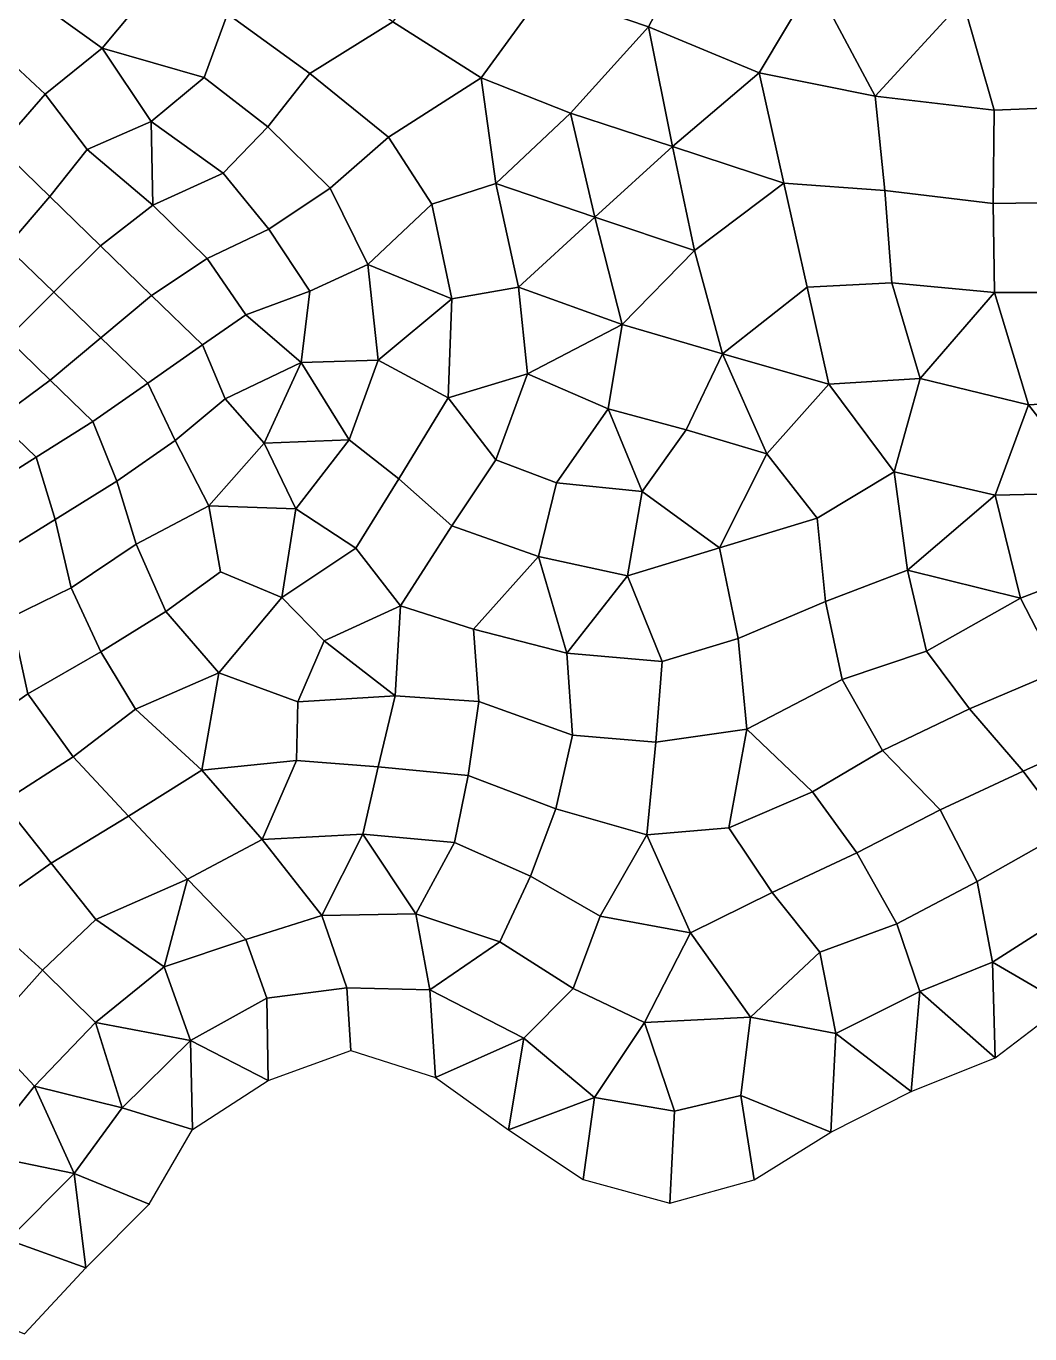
# Model space of a CAD drawing. Extents: x 727294 to 731543, y 8575035 to 8579824.
# Drawn here: x 730122.8 to 730345.2, y 8577167.6 to 8577457.3 of the extents above; entities that cross this region are included whole.
import ezdxf

# ---------------------------------------------------------------- set-up
doc = ezdxf.new("R2010")
doc.units = 0
for name, color, linetype in [('MESH_BOUND', 25, 'CONTINUOUS'), ('MESH_ELEMS', 250, 'CONTINUOUS'), ('MESH_NODES', 18, 'CONTINUOUS')]:
    doc.layers.add(name, color=color, linetype=linetype)

msp = doc.modelspace()

# ---------------------------------------------------------------- linework, layer by layer
at = {"layer": 'MESH_BOUND', "color": 25}
for points in [[(730337.47, 8577228.72, 38.17), (730352.99, 8577240.57, 38.06)], [(730176.46, 8577223.71, 38.17), (730194.73, 8577230.38, 38.08)], [(730194.73, 8577230.38, 38.08), (730213.49, 8577224.38, 38.17)], [(730318.9, 8577221.3, 38.06), (730337.47, 8577228.72, 38.17)], [(730159.68, 8577212.87, 38.17), (730176.46, 8577223.71, 38.17)], [(730213.49, 8577224.38, 38.17), (730229.66, 8577212.8, 38.17)], [(730301.08, 8577212.28, 38.15), (730318.9, 8577221.3, 38.06)], [(730150.06, 8577196.28, 38.17), (730159.68, 8577212.87, 38.17)], [(730229.66, 8577212.8, 38.17), (730246.26, 8577201.78, 38.17)], [(730284.12, 8577201.68, 38.17), (730301.08, 8577212.28, 38.15)], [(730246.26, 8577201.78, 38.17), (730265.4, 8577196.51, 38.17)], [(730265.4, 8577196.51, 38.17), (730284.12, 8577201.68, 38.17)], [(730136.08, 8577182.2, 38.17), (730150.06, 8577196.28, 38.17)], [(730122.49, 8577167.59, 38.17), (730136.08, 8577182.2, 38.17)]]:
    msp.add_polyline3d(points, dxfattribs=at)
at = {"layer": 'MESH_ELEMS', "color": 179}
for points in [[(730249.53, 8577485.25, 32.6), (730237.58, 8577465.01, 32.58), (730260.71, 8577457.14, 32.5), (730270.11, 8577474.91, 32.58)], [(730114.78, 8577453.56, 32.83), (730123.83, 8577463.87, 32.73), (730110.31, 8577473.94, 33.01), (730099.46, 8577463.15, 33.05)], [(730149.88, 8577464.62, 32.28), (730134.15, 8577476.43, 32.59), (730123.83, 8577463.87, 32.73), (730139.67, 8577452.41, 32.57)], [(730223.61, 8577445.83, 32.33), (730237.58, 8577465.01, 32.58), (730215.11, 8577474.19, 32.32), (730204.08, 8577458.26, 32)], [(730285.24, 8577446.96, 32.08), (730297.34, 8577467.25, 32.06), (730270.11, 8577474.91, 32.58), (730260.71, 8577457.14, 32.5)], [(730185.66, 8577446.81, 31.74), (730204.08, 8577458.26, 32), (730185.98, 8577470.94, 31.53), (730167.47, 8577460.02, 31.67)], [(730285.24, 8577446.96, 32.08), (730310.93, 8577441.75, 32.04), (730297.34, 8577467.25, 32.06), (730285.24, 8577446.96, 32.08)], [(730330.36, 8577462.87, 32.04), (730297.34, 8577467.25, 32.06), (730310.93, 8577441.75, 32.04), (730330.36, 8577462.87, 32.04)], [(730123.83, 8577463.87, 32.73), (730114.78, 8577453.56, 32.83), (730127.01, 8577442.21, 32.68), (730139.67, 8577452.41, 32.57)], [(730162.24, 8577445.88, 31.65), (730167.47, 8577460.02, 31.67), (730149.88, 8577464.62, 32.28), (730139.67, 8577452.41, 32.57)], [(730243.45, 8577438.01, 32.57), (730260.71, 8577457.14, 32.5), (730237.58, 8577465.01, 32.58), (730223.61, 8577445.83, 32.33)], [(730330.36, 8577462.87, 32.04), (730310.93, 8577441.75, 32.04), (730337.27, 8577438.63, 31.73), (730330.36, 8577462.87, 32.04)], [(730357.69, 8577461.91, 31.47), (730330.36, 8577462.87, 32.04), (730337.27, 8577438.63, 31.73), (730361.15, 8577439.59, 31.66)], [(730185.66, 8577446.81, 31.74), (730167.47, 8577460.02, 31.67), (730162.24, 8577445.88, 31.65), (730176.38, 8577434.94, 31)], [(730204.08, 8577458.26, 32), (730185.66, 8577446.81, 31.74), (730203.09, 8577432.67, 31.44), (730223.61, 8577445.83, 32.33)], [(730260.71, 8577457.14, 32.5), (730243.45, 8577438.01, 32.57), (730266.04, 8577430.58, 32.55), (730260.71, 8577457.14, 32.5)], [(730285.24, 8577446.96, 32.08), (730260.71, 8577457.14, 32.5), (730266.04, 8577430.58, 32.55), (730285.24, 8577446.96, 32.08)], [(730127.01, 8577442.21, 32.68), (730114.78, 8577453.56, 32.83), (730105.48, 8577441.37, 33.06), (730116.77, 8577430.43, 32.9)], [(730139.67, 8577452.41, 32.57), (730127.01, 8577442.21, 32.68), (730136.36, 8577429.95, 32.65), (730150.53, 8577436.12, 32.6)], [(730150.53, 8577436.12, 32.6), (730162.24, 8577445.88, 31.65), (730139.67, 8577452.41, 32.57), (730150.53, 8577436.12, 32.6)], [(730166.44, 8577424.7, 31.8), (730176.38, 8577434.94, 31), (730162.24, 8577445.88, 31.65), (730150.53, 8577436.12, 32.6)], [(730203.09, 8577432.67, 31.44), (730185.66, 8577446.81, 31.74), (730176.38, 8577434.94, 31), (730190.2, 8577421.41, 31.06)], [(730203.09, 8577432.67, 31.44), (730212.73, 8577417.83, 31.83), (730226.91, 8577422.44, 32.62), (730223.61, 8577445.83, 32.33)], [(730223.61, 8577445.83, 32.33), (730226.91, 8577422.44, 32.62), (730243.45, 8577438.01, 32.57), (730223.61, 8577445.83, 32.33)], [(730285.24, 8577446.96, 32.08), (730266.04, 8577430.58, 32.55), (730290.65, 8577422.46, 32.05), (730285.24, 8577446.96, 32.08)], [(730290.65, 8577422.46, 32.05), (730313.09, 8577420.86, 31.95), (730310.93, 8577441.75, 32.04), (730285.24, 8577446.96, 32.08)], [(730116.77, 8577430.43, 32.9), (730128.05, 8577419.5, 32.8), (730136.36, 8577429.95, 32.65), (730127.01, 8577442.21, 32.68)], [(730313.09, 8577420.86, 31.95), (730337.05, 8577417.95, 31.77), (730337.27, 8577438.63, 31.73), (730310.93, 8577441.75, 32.04)], [(730361.15, 8577439.59, 31.66), (730337.27, 8577438.63, 31.73), (730337.05, 8577417.95, 31.77), (730362.02, 8577418.36, 31.91)], [(730136.36, 8577429.95, 32.65), (730150.89, 8577417.58, 32.46), (730150.53, 8577436.12, 32.6), (730136.36, 8577429.95, 32.65)], [(730166.44, 8577424.7, 31.8), (730150.53, 8577436.12, 32.6), (730150.89, 8577417.58, 32.46), (730166.44, 8577424.7, 31.8)], [(730243.45, 8577438.01, 32.57), (730226.91, 8577422.44, 32.62), (730248.79, 8577414.93, 32.58), (730243.45, 8577438.01, 32.57)], [(730243.45, 8577438.01, 32.57), (730248.79, 8577414.93, 32.58), (730266.04, 8577430.58, 32.55), (730243.45, 8577438.01, 32.57)], [(730176.62, 8577412.3, 30.42), (730190.2, 8577421.41, 31.06), (730176.38, 8577434.94, 31), (730166.44, 8577424.7, 31.8)], [(730116.77, 8577430.43, 32.9), (730108.18, 8577418.47, 32.97), (730118.57, 8577408.4, 32.94), (730128.05, 8577419.5, 32.8)], [(730212.73, 8577417.83, 31.83), (730203.09, 8577432.67, 31.44), (730190.2, 8577421.41, 31.06), (730198.56, 8577404.45, 31.57)], [(730270.91, 8577407.6, 32.24), (730266.04, 8577430.58, 32.55), (730248.79, 8577414.93, 32.58), (730270.91, 8577407.6, 32.24)], [(730266.04, 8577430.58, 32.55), (730270.91, 8577407.6, 32.24), (730290.65, 8577422.46, 32.05), (730266.04, 8577430.58, 32.55)], [(730136.36, 8577429.95, 32.65), (730128.05, 8577419.5, 32.8), (730139.33, 8577408.57, 32.52), (730150.89, 8577417.58, 32.46)], [(730166.44, 8577424.7, 31.8), (730150.89, 8577417.58, 32.46), (730162.9, 8577405.83, 30.56), (730176.62, 8577412.3, 30.42)], [(730212.73, 8577417.83, 31.83), (730217.14, 8577396.86, 32.71), (730231.88, 8577399.44, 32.64), (730226.91, 8577422.44, 32.62)], [(730248.79, 8577414.93, 32.58), (730226.91, 8577422.44, 32.62), (730231.88, 8577399.44, 32.64), (730248.79, 8577414.93, 32.58)], [(730270.91, 8577407.6, 32.24), (730277.06, 8577384.66, 32.12), (730295.86, 8577399.46, 31.98), (730290.65, 8577422.46, 32.05)], [(730313.09, 8577420.86, 31.95), (730290.65, 8577422.46, 32.05), (730295.86, 8577399.46, 31.98), (730314.58, 8577400.41, 31.87)], [(730128.05, 8577419.5, 32.8), (730118.57, 8577408.4, 32.94), (730128.97, 8577398.33, 32.3), (730139.33, 8577408.57, 32.52)], [(730185.7, 8577398.6, 32.16), (730198.56, 8577404.45, 31.57), (730190.2, 8577421.41, 31.06), (730176.62, 8577412.3, 30.42)], [(730314.58, 8577400.41, 31.87), (730337.38, 8577398.27, 31.78), (730337.05, 8577417.95, 31.77), (730313.09, 8577420.86, 31.95)], [(730150.89, 8577417.58, 32.46), (730139.33, 8577408.57, 32.52), (730150.62, 8577397.63, 29.79), (730162.9, 8577405.83, 30.56)], [(730198.56, 8577404.45, 31.57), (730217.14, 8577396.86, 32.71), (730212.73, 8577417.83, 31.83), (730198.56, 8577404.45, 31.57)], [(730360.09, 8577398.25, 32.11), (730362.02, 8577418.36, 31.91), (730337.05, 8577417.95, 31.77), (730337.38, 8577398.27, 31.78)], [(730231.88, 8577399.44, 32.64), (730254.84, 8577391.2, 32.33), (730248.79, 8577414.93, 32.58), (730231.88, 8577399.44, 32.64)], [(730248.79, 8577414.93, 32.58), (730254.84, 8577391.2, 32.33), (730270.91, 8577407.6, 32.24), (730248.79, 8577414.93, 32.58)], [(730171.53, 8577393.31, 30.93), (730185.7, 8577398.6, 32.16), (730176.62, 8577412.3, 30.42), (730162.9, 8577405.83, 30.56)], [(730118.57, 8577408.4, 32.94), (730109.27, 8577397.23, 32.92), (730118.71, 8577388.05, 29.96), (730128.97, 8577398.33, 32.3)], [(730139.33, 8577408.57, 32.52), (730128.97, 8577398.33, 32.3), (730139.36, 8577388.26, 29.86), (730150.62, 8577397.63, 29.79)], [(730254.84, 8577391.2, 32.33), (730277.06, 8577384.66, 32.12), (730270.91, 8577407.6, 32.24), (730254.84, 8577391.2, 32.33)], [(730162.9, 8577405.83, 30.56), (730150.62, 8577397.63, 29.79), (730161.9, 8577386.7, 30.55), (730171.53, 8577393.31, 30.93)], [(730200.79, 8577383.29, 32.77), (730198.56, 8577404.45, 31.57), (730185.7, 8577398.6, 32.16), (730183.79, 8577382.74, 32.86)], [(730217.14, 8577396.86, 32.71), (730198.56, 8577404.45, 31.57), (730200.79, 8577383.29, 32.77), (730217.14, 8577396.86, 32.71)], [(730171.53, 8577393.31, 30.93), (730183.79, 8577382.74, 32.86), (730185.7, 8577398.6, 32.16), (730171.53, 8577393.31, 30.93)], [(730233.93, 8577380.26, 32.64), (730231.88, 8577399.44, 32.64), (730217.14, 8577396.86, 32.71), (730216.34, 8577374.97, 32.72)], [(730233.93, 8577380.26, 32.64), (730254.84, 8577391.2, 32.33), (730231.88, 8577399.44, 32.64), (730233.93, 8577380.26, 32.64)], [(730300.67, 8577377.98, 32.15), (730295.86, 8577399.46, 31.98), (730277.06, 8577384.66, 32.12), (730300.67, 8577377.98, 32.15)], [(730314.58, 8577400.41, 31.87), (730295.86, 8577399.46, 31.98), (730300.67, 8577377.98, 32.15), (730320.9, 8577379.21, 32.12)], [(730314.58, 8577400.41, 31.87), (730320.9, 8577379.21, 32.12), (730337.38, 8577398.27, 31.78), (730314.58, 8577400.41, 31.87)], [(730128.97, 8577398.33, 32.3), (730118.71, 8577388.05, 29.96), (730128.15, 8577378.87, 29.28), (730139.36, 8577388.26, 29.86)], [(730150.62, 8577397.63, 29.79), (730139.36, 8577388.26, 29.86), (730149.75, 8577378.19, 30.03), (730161.9, 8577386.7, 30.55)], [(730200.79, 8577383.29, 32.77), (730216.34, 8577374.97, 32.72), (730217.14, 8577396.86, 32.71), (730200.79, 8577383.29, 32.77)], [(730344.86, 8577373.4, 32.57), (730337.38, 8577398.27, 31.78), (730320.9, 8577379.21, 32.12), (730344.86, 8577373.4, 32.57)], [(730360.09, 8577398.25, 32.11), (730337.38, 8577398.27, 31.78), (730344.86, 8577373.4, 32.57), (730369.92, 8577374.84, 32.64)], [(730166.91, 8577374.68, 32.97), (730183.79, 8577382.74, 32.86), (730171.53, 8577393.31, 30.93), (730161.9, 8577386.7, 30.55)], [(730233.93, 8577380.26, 32.64), (730251.77, 8577372.52, 32.29), (730254.84, 8577391.2, 32.33), (730233.93, 8577380.26, 32.64)], [(730269.03, 8577367.88, 32.01), (730277.06, 8577384.66, 32.12), (730254.84, 8577391.2, 32.33), (730251.77, 8577372.52, 32.29)], [(730118.71, 8577388.05, 29.96), (730107.56, 8577378.51, 29.37), (730116.3, 8577370.15, 29.45), (730128.15, 8577378.87, 29.28)], [(730139.36, 8577388.26, 29.86), (730128.15, 8577378.87, 29.28), (730137.59, 8577369.7, 30.09), (730149.75, 8577378.19, 30.03)], [(730166.91, 8577374.68, 32.97), (730161.9, 8577386.7, 30.55), (730149.75, 8577378.19, 30.03), (730155.81, 8577365.5, 32.98)], [(730286.88, 8577362.52, 32.08), (730277.06, 8577384.66, 32.12), (730269.03, 8577367.88, 32.01), (730286.88, 8577362.52, 32.08)], [(730300.67, 8577377.98, 32.15), (730277.06, 8577384.66, 32.12), (730286.88, 8577362.52, 32.08), (730300.67, 8577377.98, 32.15)], [(730183.79, 8577382.74, 32.86), (730166.91, 8577374.68, 32.97), (730175.53, 8577364.9, 32.57), (730183.79, 8577382.74, 32.86)], [(730183.79, 8577382.74, 32.86), (730175.53, 8577364.9, 32.57), (730194.38, 8577365.65, 32.65), (730183.79, 8577382.74, 32.86)], [(730194.38, 8577365.65, 32.65), (730200.79, 8577383.29, 32.77), (730183.79, 8577382.74, 32.86), (730194.38, 8577365.65, 32.65)], [(730194.38, 8577365.65, 32.65), (730205.38, 8577356.99, 32.6), (730216.34, 8577374.97, 32.72), (730200.79, 8577383.29, 32.77)], [(730128.15, 8577378.87, 29.28), (730116.3, 8577370.15, 29.45), (730125.03, 8577361.8, 31.03), (730137.59, 8577369.7, 30.09)], [(730137.59, 8577369.7, 30.09), (730142.92, 8577356.47, 33.06), (730155.81, 8577365.5, 32.98), (730149.75, 8577378.19, 30.03)], [(730233.93, 8577380.26, 32.64), (730216.34, 8577374.97, 32.72), (730226.91, 8577361.22, 32.73), (730233.93, 8577380.26, 32.64)], [(730240.31, 8577356.11, 32.86), (730251.77, 8577372.52, 32.29), (730233.93, 8577380.26, 32.64), (730226.91, 8577361.22, 32.73)], [(730315.11, 8577358.54, 32.64), (730320.9, 8577379.21, 32.12), (730300.67, 8577377.98, 32.15), (730315.11, 8577358.54, 32.64)], [(730337.51, 8577353.36, 33.13), (730344.86, 8577373.4, 32.57), (730320.9, 8577379.21, 32.12), (730315.11, 8577358.54, 32.64)], [(730286.88, 8577362.52, 32.08), (730298.04, 8577348.26, 32.95), (730315.11, 8577358.54, 32.64), (730300.67, 8577377.98, 32.15)], [(730175.53, 8577364.9, 32.57), (730166.91, 8577374.68, 32.97), (730155.81, 8577365.5, 32.98), (730163.27, 8577351.03, 32.47)], [(730226.91, 8577361.22, 32.73), (730216.34, 8577374.97, 32.72), (730205.38, 8577356.99, 32.6), (730217.14, 8577346.57, 32.63)], [(730259.32, 8577354.2, 32.69), (730251.77, 8577372.52, 32.29), (730240.31, 8577356.11, 32.86), (730259.32, 8577354.2, 32.69)], [(730251.77, 8577372.52, 32.29), (730259.32, 8577354.2, 32.69), (730269.03, 8577367.88, 32.01), (730251.77, 8577372.52, 32.29)], [(730344.86, 8577373.4, 32.57), (730337.51, 8577353.36, 33.13), (730360.05, 8577353.87, 33.3), (730344.86, 8577373.4, 32.57)], [(730369.92, 8577374.84, 32.64), (730344.86, 8577373.4, 32.57), (730360.05, 8577353.87, 33.3), (730369.92, 8577374.84, 32.64)], [(730116.3, 8577370.15, 29.45), (730104.36, 8577361.5, 29.86), (730112.47, 8577353.91, 32.01), (730125.03, 8577361.8, 31.03)], [(730142.92, 8577356.47, 33.06), (730137.59, 8577369.7, 30.09), (730125.03, 8577361.8, 31.03), (730129.27, 8577347.97, 32.96)], [(730276.4, 8577341.74, 33.17), (730286.88, 8577362.52, 32.08), (730269.03, 8577367.88, 32.01), (730259.32, 8577354.2, 32.69)], [(730163.27, 8577351.03, 32.47), (730155.81, 8577365.5, 32.98), (730142.92, 8577356.47, 33.06), (730147.22, 8577342.54, 32.31)], [(730182.61, 8577350.35, 32.15), (730175.53, 8577364.9, 32.57), (730163.27, 8577351.03, 32.47), (730182.61, 8577350.35, 32.15)], [(730175.53, 8577364.9, 32.57), (730182.61, 8577350.35, 32.15), (730194.38, 8577365.65, 32.65), (730175.53, 8577364.9, 32.57)], [(730182.61, 8577350.35, 32.15), (730195.88, 8577341.61, 32.72), (730205.38, 8577356.99, 32.6), (730194.38, 8577365.65, 32.65)], [(730112.47, 8577353.91, 32.01), (730115.39, 8577339.42, 32.97), (730129.27, 8577347.97, 32.96), (730125.03, 8577361.8, 31.03)], [(730236.36, 8577339.78, 32.87), (730240.31, 8577356.11, 32.86), (730226.91, 8577361.22, 32.73), (730217.14, 8577346.57, 32.63)], [(730276.4, 8577341.74, 33.17), (730298.04, 8577348.26, 32.95), (730286.88, 8577362.52, 32.08), (730276.4, 8577341.74, 33.17)], [(730318.08, 8577336.76, 34.82), (730315.11, 8577358.54, 32.64), (730298.04, 8577348.26, 32.95), (730299.95, 8577329.85, 34.84)], [(730315.11, 8577358.54, 32.64), (730318.08, 8577336.76, 34.82), (730337.51, 8577353.36, 33.13), (730315.11, 8577358.54, 32.64)], [(730147.22, 8577342.54, 32.31), (730142.92, 8577356.47, 33.06), (730129.27, 8577347.97, 32.96), (730132.8, 8577332.86, 32.87)], [(730195.88, 8577341.61, 32.72), (730205.74, 8577328.83, 32.94), (730217.14, 8577346.57, 32.63), (730205.38, 8577356.99, 32.6)], [(730256.05, 8577335.5, 33.03), (730259.32, 8577354.2, 32.69), (730240.31, 8577356.11, 32.86), (730236.36, 8577339.78, 32.87)], [(730259.32, 8577354.2, 32.69), (730256.05, 8577335.5, 33.03), (730276.4, 8577341.74, 33.17), (730259.32, 8577354.2, 32.69)], [(730337.51, 8577353.36, 33.13), (730318.08, 8577336.76, 34.82), (730343.12, 8577330.58, 34.03), (730337.51, 8577353.36, 33.13)], [(730337.51, 8577353.36, 33.13), (730343.12, 8577330.58, 34.03), (730360.79, 8577337.36, 33.81), (730360.05, 8577353.87, 33.3)], [(730147.22, 8577342.54, 32.31), (730153.77, 8577327.57, 32.39), (730165.89, 8577336.4, 32.14), (730163.27, 8577351.03, 32.47)], [(730182.61, 8577350.35, 32.15), (730163.27, 8577351.03, 32.47), (730165.89, 8577336.4, 32.14), (730179.44, 8577330.7, 32.59)], [(730195.88, 8577341.61, 32.72), (730182.61, 8577350.35, 32.15), (730179.44, 8577330.7, 32.59), (730195.88, 8577341.61, 32.72)], [(730115.39, 8577339.42, 32.97), (730119.54, 8577326.37, 32.97), (730132.8, 8577332.86, 32.87), (730129.27, 8577347.97, 32.96)], [(730221.95, 8577323.71, 33.14), (730236.36, 8577339.78, 32.87), (730217.14, 8577346.57, 32.63), (730205.74, 8577328.83, 32.94)], [(730299.95, 8577329.85, 34.84), (730298.04, 8577348.26, 32.95), (730276.4, 8577341.74, 33.17), (730280.54, 8577321.62, 33.14)], [(730153.77, 8577327.57, 32.39), (730147.22, 8577342.54, 32.31), (730132.8, 8577332.86, 32.87), (730139.4, 8577318.64, 32.51)], [(730205.74, 8577328.83, 32.94), (730195.88, 8577341.61, 32.72), (730179.44, 8577330.7, 32.59), (730188.87, 8577321.11, 33.07)], [(730276.4, 8577341.74, 33.17), (730256.05, 8577335.5, 33.03), (730263.74, 8577316.53, 33.2), (730280.54, 8577321.62, 33.14)], [(730236.36, 8577339.78, 32.87), (730221.95, 8577323.71, 33.14), (730242.59, 8577318.37, 33.03), (730236.36, 8577339.78, 32.87)], [(730242.59, 8577318.37, 33.03), (730256.05, 8577335.5, 33.03), (730236.36, 8577339.78, 32.87), (730242.59, 8577318.37, 33.03)], [(730165.89, 8577336.4, 32.14), (730153.77, 8577327.57, 32.39), (730165.55, 8577314.04, 32.87), (730179.44, 8577330.7, 32.59)], [(730263.74, 8577316.53, 33.2), (730256.05, 8577335.5, 33.03), (730242.59, 8577318.37, 33.03), (730263.74, 8577316.53, 33.2)], [(730299.95, 8577329.85, 34.84), (730303.63, 8577312.53, 33.57), (730322.27, 8577318.83, 34.35), (730318.08, 8577336.76, 34.82)], [(730343.12, 8577330.58, 34.03), (730318.08, 8577336.76, 34.82), (730322.27, 8577318.83, 34.35), (730343.12, 8577330.58, 34.03)], [(730351.44, 8577314.37, 34.55), (730369.49, 8577321.08, 34.35), (730360.79, 8577337.36, 33.81), (730343.12, 8577330.58, 34.03)], [(730119.54, 8577326.37, 32.97), (730123.17, 8577309.34, 32.73), (730139.4, 8577318.64, 32.51), (730132.8, 8577332.86, 32.87)], [(730183.02, 8577307.56, 35.25), (730188.87, 8577321.11, 33.07), (730179.44, 8577330.7, 32.59), (730165.55, 8577314.04, 32.87)], [(730303.63, 8577312.53, 33.57), (730299.95, 8577329.85, 34.84), (730280.54, 8577321.62, 33.14), (730282.5, 8577301.51, 33.5)], [(730343.12, 8577330.58, 34.03), (730322.27, 8577318.83, 34.35), (730331.79, 8577306.02, 34.56), (730351.44, 8577314.37, 34.55)], [(730123.17, 8577309.34, 32.73), (730119.54, 8577326.37, 32.97), (730104.46, 8577317.5, 32.87), (730108.94, 8577299.38, 32.78)], [(730153.77, 8577327.57, 32.39), (730139.4, 8577318.64, 32.51), (730147.07, 8577305.98, 32.92), (730165.55, 8577314.04, 32.87)], [(730205.74, 8577328.83, 32.94), (730188.87, 8577321.11, 33.07), (730204.61, 8577308.93, 34.89), (730205.74, 8577328.83, 32.94)], [(730204.61, 8577308.93, 34.89), (730223.14, 8577307.67, 33.54), (730221.95, 8577323.71, 33.14), (730205.74, 8577328.83, 32.94)], [(730242.59, 8577318.37, 33.03), (730221.95, 8577323.71, 33.14), (730223.14, 8577307.67, 33.54), (730243.85, 8577300.2, 33.45)], [(730204.61, 8577308.93, 34.89), (730188.87, 8577321.11, 33.07), (730183.02, 8577307.56, 35.25), (730204.61, 8577308.93, 34.89)], [(730282.5, 8577301.51, 33.5), (730280.54, 8577321.62, 33.14), (730263.74, 8577316.53, 33.2), (730262.36, 8577298.66, 33.48)], [(730139.4, 8577318.64, 32.51), (730123.17, 8577309.34, 32.73), (730133.24, 8577295.44, 32.93), (730147.07, 8577305.98, 32.92)], [(730263.74, 8577316.53, 33.2), (730242.59, 8577318.37, 33.03), (730243.85, 8577300.2, 33.45), (730262.36, 8577298.66, 33.48)], [(730312.55, 8577296.82, 34.71), (730331.79, 8577306.02, 34.56), (730322.27, 8577318.83, 34.35), (730303.63, 8577312.53, 33.57)], [(730147.07, 8577305.98, 32.92), (730161.72, 8577292.46, 32.89), (730165.55, 8577314.04, 32.87), (730147.07, 8577305.98, 32.92)], [(730182.71, 8577294.56, 35.77), (730183.02, 8577307.56, 35.25), (730165.55, 8577314.04, 32.87), (730161.72, 8577292.46, 32.89)], [(730297.07, 8577287.69, 34.1), (730312.55, 8577296.82, 34.71), (730303.63, 8577312.53, 33.57), (730282.5, 8577301.51, 33.5)], [(730351.44, 8577314.37, 34.55), (730331.79, 8577306.02, 34.56), (730343.73, 8577292.21, 35.27), (730360.66, 8577299.9, 35.36)], [(730117.68, 8577285.33, 32.92), (730133.24, 8577295.44, 32.93), (730123.17, 8577309.34, 32.73), (730108.94, 8577299.38, 32.78)], [(730200.78, 8577293.21, 35.13), (730204.61, 8577308.93, 34.89), (730183.02, 8577307.56, 35.25), (730182.71, 8577294.56, 35.77)], [(730220.75, 8577291.3, 34.58), (730223.14, 8577307.67, 33.54), (730204.61, 8577308.93, 34.89), (730200.78, 8577293.21, 35.13)], [(730147.07, 8577305.98, 32.92), (730133.24, 8577295.44, 32.93), (730145.5, 8577282.26, 33.16), (730161.72, 8577292.46, 32.89)], [(730243.85, 8577300.2, 33.45), (730223.14, 8577307.67, 33.54), (730220.75, 8577291.3, 34.58), (730240.17, 8577283.91, 34.72)], [(730325.31, 8577283.64, 34.89), (730343.73, 8577292.21, 35.27), (730331.79, 8577306.02, 34.56), (730312.55, 8577296.82, 34.71)], [(730262.36, 8577298.66, 33.48), (730243.85, 8577300.2, 33.45), (730240.17, 8577283.91, 34.72), (730260.3, 8577278.15, 34.3)], [(730278.52, 8577279.68, 33.73), (730282.5, 8577301.51, 33.5), (730262.36, 8577298.66, 33.48), (730260.3, 8577278.15, 34.3)], [(730282.5, 8577301.51, 33.5), (730278.52, 8577279.68, 33.73), (730297.07, 8577287.69, 34.1), (730282.5, 8577301.51, 33.5)], [(730360.66, 8577299.9, 35.36), (730343.73, 8577292.21, 35.27), (730353.54, 8577279.08, 35.94), (730371.42, 8577283.69, 35.33)], [(730128.36, 8577271.84, 33.1), (730145.5, 8577282.26, 33.16), (730133.24, 8577295.44, 32.93), (730117.68, 8577285.33, 32.92)], [(730175.15, 8577277.11, 33.83), (730182.71, 8577294.56, 35.77), (730161.72, 8577292.46, 32.89), (730175.15, 8577277.11, 33.83)], [(730197.41, 8577278.24, 34.91), (730200.78, 8577293.21, 35.13), (730182.71, 8577294.56, 35.77), (730175.15, 8577277.11, 33.83)], [(730312.55, 8577296.82, 34.71), (730297.07, 8577287.69, 34.1), (730306.84, 8577274.12, 34.77), (730325.31, 8577283.64, 34.89)], [(730161.72, 8577292.46, 32.89), (730145.5, 8577282.26, 33.16), (730158.55, 8577268.3, 33.97), (730175.15, 8577277.11, 33.83)], [(730217.71, 8577276.42, 34.63), (730220.75, 8577291.3, 34.58), (730200.78, 8577293.21, 35.13), (730197.41, 8577278.24, 34.91)], [(730240.17, 8577283.91, 34.72), (730220.75, 8577291.3, 34.58), (730217.71, 8577276.42, 34.63), (730234.59, 8577268.99, 34.85)], [(730343.73, 8577292.21, 35.27), (730325.31, 8577283.64, 34.89), (730333.51, 8577267.78, 35.6), (730353.54, 8577279.08, 35.94)], [(730288.09, 8577265.37, 34.2), (730306.84, 8577274.12, 34.77), (730297.07, 8577287.69, 34.1), (730278.52, 8577279.68, 33.73)], [(730128.36, 8577271.84, 33.1), (730117.68, 8577285.33, 32.92), (730102.61, 8577276.19, 32.9), (730112.6, 8577260.72, 33.01)], [(730234.59, 8577268.99, 34.85), (730250.03, 8577260.1, 35.05), (730260.3, 8577278.15, 34.3), (730240.17, 8577283.91, 34.72)], [(730315.7, 8577258.43, 35.44), (730333.51, 8577267.78, 35.6), (730325.31, 8577283.64, 34.89), (730306.84, 8577274.12, 34.77)], [(730145.5, 8577282.26, 33.16), (730128.36, 8577271.84, 33.1), (730138.26, 8577259.38, 33.38), (730158.55, 8577268.3, 33.97)], [(730175.15, 8577277.11, 33.83), (730158.55, 8577268.3, 33.97), (730171.48, 8577254.97, 35.51), (730188.3, 8577260.23, 36.37)], [(730188.3, 8577260.23, 36.37), (730197.41, 8577278.24, 34.91), (730175.15, 8577277.11, 33.83), (730188.3, 8577260.23, 36.37)], [(730188.3, 8577260.23, 36.37), (730209.14, 8577260.66, 36.25), (730197.41, 8577278.24, 34.91), (730188.3, 8577260.23, 36.37)], [(730209.14, 8577260.66, 36.25), (730217.71, 8577276.42, 34.63), (730197.41, 8577278.24, 34.91), (730209.14, 8577260.66, 36.25)], [(730270.03, 8577256.39, 34.68), (730260.3, 8577278.15, 34.3), (730250.03, 8577260.1, 35.05), (730270.03, 8577256.39, 34.68)], [(730278.52, 8577279.68, 33.73), (730260.3, 8577278.15, 34.3), (730270.03, 8577256.39, 34.68), (730288.09, 8577265.37, 34.2)], [(730333.51, 8577267.78, 35.6), (730336.94, 8577249.9, 36.17), (730356.31, 8577262.35, 36.5), (730353.54, 8577279.08, 35.94)], [(730217.71, 8577276.42, 34.63), (730209.14, 8577260.66, 36.25), (730227.75, 8577254.44, 35.08), (730234.59, 8577268.99, 34.85)], [(730298.64, 8577252.15, 35.12), (730315.7, 8577258.43, 35.44), (730306.84, 8577274.12, 34.77), (730288.09, 8577265.37, 34.2)], [(730126.47, 8577248.12, 33.27), (730138.26, 8577259.38, 33.38), (730128.36, 8577271.84, 33.1), (730112.6, 8577260.72, 33.01)], [(730138.26, 8577259.38, 33.38), (730153.37, 8577248.87, 34.67), (730158.55, 8577268.3, 33.97), (730138.26, 8577259.38, 33.38)], [(730171.48, 8577254.97, 35.51), (730158.55, 8577268.3, 33.97), (730153.37, 8577248.87, 34.67), (730171.48, 8577254.97, 35.51)], [(730250.03, 8577260.1, 35.05), (730234.59, 8577268.99, 34.85), (730227.75, 8577254.44, 35.08), (730243.99, 8577244.1, 35.09)], [(730288.09, 8577265.37, 34.2), (730270.03, 8577256.39, 34.68), (730283.31, 8577237.76, 35.53), (730298.64, 8577252.15, 35.12)], [(730315.7, 8577258.43, 35.44), (730320.82, 8577243.45, 36.29), (730336.94, 8577249.9, 36.17), (730333.51, 8577267.78, 35.6)], [(730356.31, 8577262.35, 36.5), (730336.94, 8577249.9, 36.17), (730352.99, 8577240.57, 38.06), (730356.31, 8577262.35, 36.5)], [(730112.6, 8577260.72, 33.01), (730104.2, 8577242.29, 32.96), (730113.84, 8577234.08, 33.97), (730126.47, 8577248.12, 33.27)], [(730193.88, 8577244.22, 36.9), (730188.3, 8577260.23, 36.37), (730171.48, 8577254.97, 35.51), (730176.16, 8577241.93, 36.77)], [(730209.14, 8577260.66, 36.25), (730188.3, 8577260.23, 36.37), (730193.88, 8577244.22, 36.9), (730212.28, 8577243.77, 37.98)], [(730227.75, 8577254.44, 35.08), (730209.14, 8577260.66, 36.25), (730212.28, 8577243.77, 37.98), (730227.75, 8577254.44, 35.08)], [(730250.03, 8577260.1, 35.05), (730243.99, 8577244.1, 35.09), (730259.85, 8577236.52, 35.2), (730270.03, 8577256.39, 34.68)], [(730138.26, 8577259.38, 33.38), (730126.47, 8577248.12, 33.27), (730138.21, 8577236.57, 35.05), (730153.37, 8577248.87, 34.67)], [(730320.82, 8577243.45, 36.29), (730315.7, 8577258.43, 35.44), (730298.64, 8577252.15, 35.12), (730302.23, 8577234.14, 36.46)], [(730153.37, 8577248.87, 34.67), (730159.27, 8577232.58, 38.1), (730176.16, 8577241.93, 36.77), (730171.48, 8577254.97, 35.51)], [(730227.75, 8577254.44, 35.08), (730212.28, 8577243.77, 37.98), (730233.05, 8577233.06, 37.93), (730243.99, 8577244.1, 35.09)], [(730283.31, 8577237.76, 35.53), (730270.03, 8577256.39, 34.68), (730259.85, 8577236.52, 35.2), (730283.31, 8577237.76, 35.53)], [(730302.23, 8577234.14, 36.46), (730298.64, 8577252.15, 35.12), (730283.31, 8577237.76, 35.53), (730302.23, 8577234.14, 36.46)], [(730138.21, 8577236.57, 35.05), (730126.47, 8577248.12, 33.27), (730113.84, 8577234.08, 33.97), (730124.7, 8577222.47, 38.17)], [(730153.37, 8577248.87, 34.67), (730138.21, 8577236.57, 35.05), (730159.27, 8577232.58, 38.1), (730153.37, 8577248.87, 34.67)], [(730320.82, 8577243.45, 36.29), (730337.47, 8577228.72, 38.17), (730336.94, 8577249.9, 36.17), (730320.82, 8577243.45, 36.29)], [(730337.47, 8577228.72, 38.17), (730352.99, 8577240.57, 38.06), (730336.94, 8577249.9, 36.17), (730337.47, 8577228.72, 38.17)], [(730194.73, 8577230.38, 38.08), (730193.88, 8577244.22, 36.9), (730176.16, 8577241.93, 36.77), (730176.46, 8577223.71, 38.17)], [(730212.28, 8577243.77, 37.98), (730193.88, 8577244.22, 36.9), (730194.73, 8577230.38, 38.08), (730213.49, 8577224.38, 38.17)], [(730233.05, 8577233.06, 37.93), (730212.28, 8577243.77, 37.98), (730213.49, 8577224.38, 38.17), (730233.05, 8577233.06, 37.93)], [(730248.72, 8577219.95, 37.79), (730259.85, 8577236.52, 35.2), (730243.99, 8577244.1, 35.09), (730233.05, 8577233.06, 37.93)], [(730302.23, 8577234.14, 36.46), (730318.9, 8577221.3, 38.06), (730320.82, 8577243.45, 36.29), (730302.23, 8577234.14, 36.46)], [(730320.82, 8577243.45, 36.29), (730318.9, 8577221.3, 38.06), (730337.47, 8577228.72, 38.17), (730320.82, 8577243.45, 36.29)], [(730176.46, 8577223.71, 38.17), (730176.16, 8577241.93, 36.77), (730159.27, 8577232.58, 38.1), (730176.46, 8577223.71, 38.17)], [(730144.08, 8577217.67, 38.17), (730138.21, 8577236.57, 35.05), (730124.7, 8577222.47, 38.17), (730144.08, 8577217.67, 38.17)], [(730159.27, 8577232.58, 38.1), (730138.21, 8577236.57, 35.05), (730144.08, 8577217.67, 38.17), (730159.27, 8577232.58, 38.1)], [(730259.85, 8577236.52, 35.2), (730248.72, 8577219.95, 37.79), (730266.46, 8577216.92, 35.71), (730259.85, 8577236.52, 35.2)], [(730281.17, 8577220.36, 35.91), (730283.31, 8577237.76, 35.53), (730259.85, 8577236.52, 35.2), (730266.46, 8577216.92, 35.71)], [(730281.17, 8577220.36, 35.91), (730301.08, 8577212.28, 38.15), (730302.23, 8577234.14, 36.46), (730283.31, 8577237.76, 35.53)], [(730124.7, 8577222.47, 38.17), (730113.84, 8577234.08, 33.97), (730101.69, 8577218.74, 38.14), (730112.66, 8577207.36, 38.17)], [(730301.08, 8577212.28, 38.15), (730318.9, 8577221.3, 38.06), (730302.23, 8577234.14, 36.46), (730301.08, 8577212.28, 38.15)], [(730159.27, 8577232.58, 38.1), (730144.08, 8577217.67, 38.17), (730159.68, 8577212.87, 38.17), (730159.27, 8577232.58, 38.1)], [(730159.27, 8577232.58, 38.1), (730159.68, 8577212.87, 38.17), (730176.46, 8577223.71, 38.17), (730159.27, 8577232.58, 38.1)], [(730229.66, 8577212.8, 38.17), (730233.05, 8577233.06, 37.93), (730213.49, 8577224.38, 38.17), (730229.66, 8577212.8, 38.17)], [(730233.05, 8577233.06, 37.93), (730229.66, 8577212.8, 38.17), (730248.72, 8577219.95, 37.79), (730233.05, 8577233.06, 37.93)], [(730124.7, 8577222.47, 38.17), (730112.66, 8577207.36, 38.17), (730133.44, 8577203.11, 38.17), (730124.7, 8577222.47, 38.17)], [(730124.7, 8577222.47, 38.17), (730133.44, 8577203.11, 38.17), (730144.08, 8577217.67, 38.17), (730124.7, 8577222.47, 38.17)], [(730248.72, 8577219.95, 37.79), (730229.66, 8577212.8, 38.17), (730246.26, 8577201.78, 38.17), (730248.72, 8577219.95, 37.79)], [(730266.46, 8577216.92, 35.71), (730248.72, 8577219.95, 37.79), (730246.26, 8577201.78, 38.17), (730265.4, 8577196.51, 38.17)], [(730284.12, 8577201.68, 38.17), (730281.17, 8577220.36, 35.91), (730266.46, 8577216.92, 35.71), (730265.4, 8577196.51, 38.17)], [(730281.17, 8577220.36, 35.91), (730284.12, 8577201.68, 38.17), (730301.08, 8577212.28, 38.15), (730281.17, 8577220.36, 35.91)], [(730150.06, 8577196.28, 38.17), (730159.68, 8577212.87, 38.17), (730144.08, 8577217.67, 38.17), (730133.44, 8577203.11, 38.17)], [(730112.66, 8577207.36, 38.17), (730118.82, 8577188.4, 38.17), (730133.44, 8577203.11, 38.17), (730112.66, 8577207.36, 38.17)], [(730118.82, 8577188.4, 38.17), (730136.08, 8577182.2, 38.17), (730133.44, 8577203.11, 38.17), (730118.82, 8577188.4, 38.17)], [(730136.08, 8577182.2, 38.17), (730150.06, 8577196.28, 38.17), (730133.44, 8577203.11, 38.17), (730136.08, 8577182.2, 38.17)], [(730122.49, 8577167.59, 38.17), (730136.08, 8577182.2, 38.17), (730118.82, 8577188.4, 38.17), (730109.33, 8577172.87, 38.17)]]:
    msp.add_3dface(points, dxfattribs=at)
at = {"layer": 'MESH_NODES', "color": 18}
for p in [(730260.71, 8577457.14, 32.5), (730139.67, 8577452.41, 32.57), (730162.24, 8577445.88, 31.65), (730185.66, 8577446.81, 31.74), (730223.61, 8577445.83, 32.33), (730285.24, 8577446.96, 32.08), (730127.01, 8577442.21, 32.68), (730310.93, 8577441.75, 32.04), (730150.53, 8577436.12, 32.6), (730243.45, 8577438.01, 32.57), (730337.27, 8577438.63, 31.73), (730176.38, 8577434.94, 31), (730203.09, 8577432.67, 31.44), (730266.04, 8577430.58, 32.55), (730136.36, 8577429.95, 32.65), (730166.44, 8577424.7, 31.8), (730226.91, 8577422.44, 32.62), (730290.65, 8577422.46, 32.05), (730128.05, 8577419.5, 32.8), (730190.2, 8577421.41, 31.06), (730313.09, 8577420.86, 31.95), (730150.89, 8577417.58, 32.46), (730212.73, 8577417.83, 31.83), (730337.05, 8577417.95, 31.77), (730248.79, 8577414.93, 32.58), (730176.62, 8577412.3, 30.42), (730139.33, 8577408.57, 32.52), (730270.91, 8577407.6, 32.24), (730162.9, 8577405.83, 30.56), (730198.56, 8577404.45, 31.57), (730185.7, 8577398.6, 32.16), (730231.88, 8577399.44, 32.64), (730295.86, 8577399.46, 31.98), (730314.58, 8577400.41, 31.87), (730128.97, 8577398.33, 32.3), (730150.62, 8577397.63, 29.79), (730217.14, 8577396.86, 32.71), (730337.38, 8577398.27, 31.78), (730171.53, 8577393.31, 30.93), (730254.84, 8577391.2, 32.33), (730139.36, 8577388.26, 29.86), (730161.9, 8577386.7, 30.55), (730277.06, 8577384.66, 32.12), (730183.79, 8577382.74, 32.86), (730200.79, 8577383.29, 32.77), (730128.15, 8577378.87, 29.28), (730149.75, 8577378.19, 30.03), (730233.93, 8577380.26, 32.64), (730320.9, 8577379.21, 32.12), (730300.67, 8577377.98, 32.15), (730166.91, 8577374.68, 32.97), (730216.34, 8577374.97, 32.72), (730251.77, 8577372.52, 32.29), (730344.86, 8577373.4, 32.57), (730137.59, 8577369.7, 30.09), (730269.03, 8577367.88, 32.01), (730155.81, 8577365.5, 32.98), (730175.53, 8577364.9, 32.57), (730194.38, 8577365.65, 32.65), (730125.03, 8577361.8, 31.03), (730226.91, 8577361.22, 32.73), (730286.88, 8577362.52, 32.08), (730315.11, 8577358.54, 32.64), (730142.92, 8577356.47, 33.06), (730205.38, 8577356.99, 32.6), (730240.31, 8577356.11, 32.86), (730259.32, 8577354.2, 32.69), (730337.51, 8577353.36, 33.13), (730163.27, 8577351.03, 32.47), (730182.61, 8577350.35, 32.15), (730129.27, 8577347.97, 32.96), (730217.14, 8577346.57, 32.63), (730298.04, 8577348.26, 32.95), (730147.22, 8577342.54, 32.31), (730195.88, 8577341.61, 32.72), (730276.4, 8577341.74, 33.17), (730236.36, 8577339.78, 32.87), (730165.89, 8577336.4, 32.14), (730256.05, 8577335.5, 33.03), (730318.08, 8577336.76, 34.82), (730132.8, 8577332.86, 32.87), (730179.44, 8577330.7, 32.59), (730299.95, 8577329.85, 34.84), (730343.12, 8577330.58, 34.03), (730153.77, 8577327.57, 32.39), (730205.74, 8577328.83, 32.94), (730221.95, 8577323.71, 33.14), (730188.87, 8577321.11, 33.07), (730280.54, 8577321.62, 33.14), (730139.4, 8577318.64, 32.51), (730242.59, 8577318.37, 33.03), (730322.27, 8577318.83, 34.35), (730263.74, 8577316.53, 33.2), (730165.55, 8577314.04, 32.87), (730303.63, 8577312.53, 33.57), (730123.17, 8577309.34, 32.73), (730204.61, 8577308.93, 34.89), (730147.07, 8577305.98, 32.92), (730183.02, 8577307.56, 35.25), (730223.14, 8577307.67, 33.54), (730331.79, 8577306.02, 34.56), (730243.85, 8577300.2, 33.45), (730282.5, 8577301.51, 33.5), (730262.36, 8577298.66, 33.48), (730133.24, 8577295.44, 32.93), (730182.71, 8577294.56, 35.77), (730312.55, 8577296.82, 34.71), (730161.72, 8577292.46, 32.89), (730200.78, 8577293.21, 35.13), (730220.75, 8577291.3, 34.58), (730343.73, 8577292.21, 35.27), (730297.07, 8577287.69, 34.1), (730240.17, 8577283.91, 34.72), (730325.31, 8577283.64, 34.89), (730145.5, 8577282.26, 33.16), (730175.15, 8577277.11, 33.83), (730197.41, 8577278.24, 34.91), (730260.3, 8577278.15, 34.3), (730278.52, 8577279.68, 33.73), (730217.71, 8577276.42, 34.63), (730306.84, 8577274.12, 34.77), (730128.36, 8577271.84, 33.1), (730158.55, 8577268.3, 33.97), (730234.59, 8577268.99, 34.85), (730288.09, 8577265.37, 34.2), (730333.51, 8577267.78, 35.6), (730188.3, 8577260.23, 36.37), (730209.14, 8577260.66, 36.25), (730250.03, 8577260.1, 35.05), (730138.26, 8577259.38, 33.38), (730315.7, 8577258.43, 35.44), (730171.48, 8577254.97, 35.51), (730227.75, 8577254.44, 35.08), (730270.03, 8577256.39, 34.68), (730298.64, 8577252.15, 35.12), (730126.47, 8577248.12, 33.27), (730153.37, 8577248.87, 34.67), (730336.94, 8577249.9, 36.17), (730193.88, 8577244.22, 36.9), (730212.28, 8577243.77, 37.98), (730243.99, 8577244.1, 35.09), (730320.82, 8577243.45, 36.29), (730176.16, 8577241.93, 36.77), (730138.21, 8577236.57, 35.05), (730259.85, 8577236.52, 35.2), (730283.31, 8577237.76, 35.53), (730302.23, 8577234.14, 36.46), (730159.27, 8577232.58, 38.1), (730233.05, 8577233.06, 37.93), (730194.73, 8577230.38, 38.08), (730337.47, 8577228.72, 38.17), (730124.7, 8577222.47, 38.17), (730176.46, 8577223.71, 38.17), (730213.49, 8577224.38, 38.17), (730248.72, 8577219.95, 37.79), (730281.17, 8577220.36, 35.91), (730318.9, 8577221.3, 38.06), (730144.08, 8577217.67, 38.17), (730266.46, 8577216.92, 35.71), (730159.68, 8577212.87, 38.17), (730229.66, 8577212.8, 38.17), (730301.08, 8577212.28, 38.15), (730133.44, 8577203.11, 38.17), (730246.26, 8577201.78, 38.17), (730284.12, 8577201.68, 38.17), (730150.06, 8577196.28, 38.17), (730265.4, 8577196.51, 38.17), (730136.08, 8577182.2, 38.17)]:
    msp.add_point(p, dxfattribs=at)

doc.saveas('drawing.dxf')
